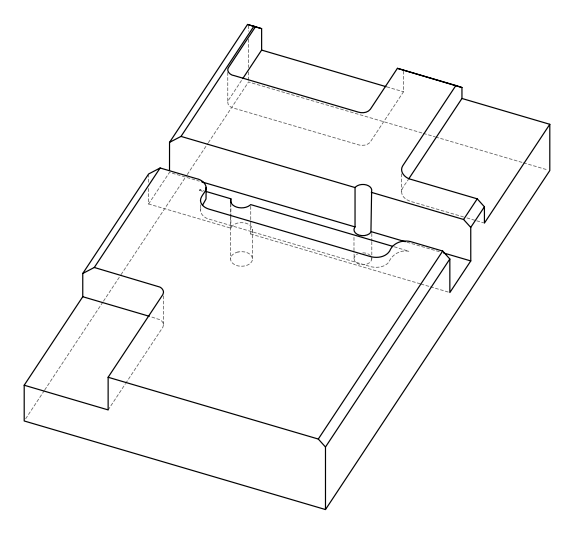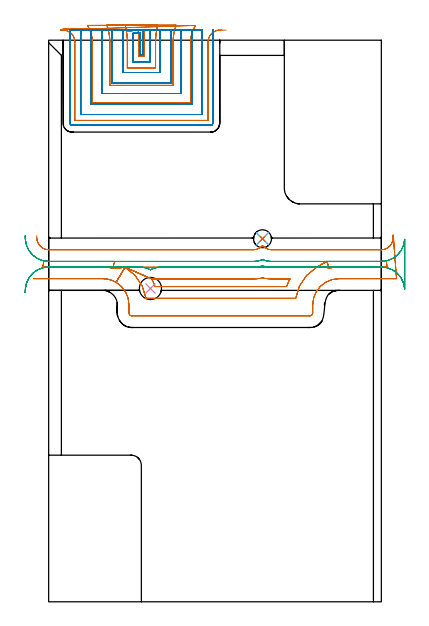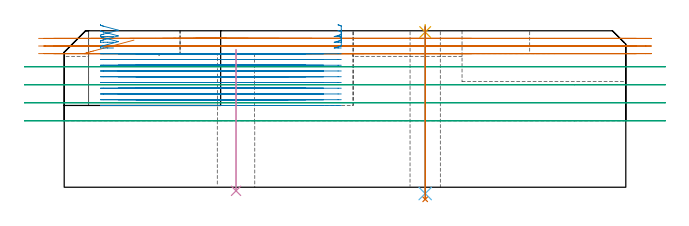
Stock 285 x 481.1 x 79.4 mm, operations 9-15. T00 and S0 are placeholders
(PLAN: 15 operations, 8 tool changes, 127.3 min)
(1 AREA_MILL | FG_CHAMFER_SURFACE | UGT0205_001 | 0.55 min | 1622 mm3)
(2 AREA_MILL_1 | FG_CHAMFER_SURFACE_1 | UGT0205_001 | 4.78 min | 9126 mm3)
(3 AREA_MILL_2 | FG_CHAMFER_SURFACE_2 | UGT0205_001 | 6.58 min | 6270 mm3)
(4 AREA_MILL_3 | FG_CHAMFER_SURFACE_3 | UGT0205_001 | 5.45 min | 9882 mm3)
(5 AREA_MILL_4 | FG_CHAMFER_SURFACE_4 | UGT0205_001 | 2.47 min | 5822 mm3)
(6 AREA_MILL_5 | FG_CHAMFER_SURFACE_5 | UGT0205_001 | 0.88 min | 873 mm3)
(7 MILL_CORNER_NOTCH_RECTANGULAR | CORNER_NOTCH_RECTANGULAR | NXT0201_012 | Follow Part, ap 4, ae 75% | 21.41 min | 376962 mm3)
(8 MILL_CORNER_NOTCH_RECTANGULAR_1 | CORNER_NOTCH_RECTANGULAR_1 | NXT0201_012 | Follow Part, ap 4, ae 75% | 16.76 min | 297748 mm3)
(9 MILL_OPEN_POCKET | POCKET_OPEN | UGT0201_136 | Follow Part, ap 5, ae 75% | 17.44 min | 333959 mm3)
(10 MILL_SLOT | SLOT_PARTIAL_RECTANGULAR | NXT0201_011 | Follow Part, ap 3, ae 75% | 43.82 min | 277328 mm3)
(11 MILL_RECTANGULAR_SLOT | SLOT_RECTANGULAR | UGT0201_019 | Follow Part, ap 10, ae 75% | 6.15 min | 437078 mm3)
(12 INDEXABLE_INSERT_DRILL_THROUGH_HOLE_FROM_SOLID | STEP1HOLE | NXT0302_009 | 0.29 min | 12349 mm3)
(13 SPOT_DRILL | STEP1HOLE_1 | NXT0321_9005460120000 | 0.03 min | 0 mm3)
(14 DRILL_THROUGH_HOLE_INTO_CENTER | STEP1HOLE_1 | NXT0301_065 | 0.34 min | 2828 mm3)
(15 DRILL_TO_ENLARGE_THROUGH_HOLE | STEP1HOLE_1 | UGT0301_284 | 0.35 min | 6238 mm3)
(TOOL UGT0205_001 | Chamfer Mill 20 x 3 x 45 deg. | D20 FL50 Z2)
(TOOL NXT0201_012 | ENDMILL 16mm [2P460-1600-NA 1630] | D16 FL38 Z6)
(TOOL UGT0201_136 | Carbide End Mill 20.0 | D20 FL30 Z4)
(TOOL NXT0201_011 | ENDMILL 12mm [2P460-1200-NA 1630] | D12 FL38 Z6)
(TOOL UGT0201_019 | End mill 40 mm | D40 FL63 Z6)
(TOOL NXT0302_009 | Index. Insert Drill 19mm [880-D1900L25-05] | D19 PA176 FL95 Z2)
(TOOL NXT0321_9005460120000 | NC Spot Drill, 142deg, 12mm, Carbide, Uncoated | D12 PA142 FL30 Z2)
(TOOL NXT0301_065 | Carbide Drill 9.4mm [860.1-0940-075A1-MM 2214] | D9.4 PA140 FL98 Z2)
(TOOL UGT0301_284 | Twist Drill 15.4 mm | D15.4 PA118 FL120 Z2)
(OP 9 MILL_OPEN_POCKET)
G17 G21 G94 G90
T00 M6
G54
G17 G0 G90 X-13. Y276.8 S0 M3
G43 Z89.402 H0
Z75.535
G94 G1 X-10. F250.
X46.4 F500.
G2 X57.794 Y273.686 R22.4
G1 X65.424 Y286.6
X55.485 Y285.5
G3 X46.4 Y286.8 R32.4
G1 X-5.371
G3 X-4.422 Y292.095 R10.
X0. Y291.6 R20.
G1 X56.764
G3 X55.485 Y285.5 R10.
G1 X65.424 Y286.6
X88.28 Y276.6
G2 X91.159 Y270. R47.4
G1 X203.841
G2 X206.72 Y276.6 R47.4
G1 X190.877
G2 X183.2 Y277.452 R35.
X175.523 Y276.6 R35.
G1 X88.28
X65.424 Y286.6
G2 X83.378 Y260. R37.4
G1 X211.622
G2 X229.576 Y286.6 R37.4
G1 X238.236 Y291.6
X285.
G3 X289.422 Y292.095 R20.
X290.371 Y286.8 R10.
G1 X248.6
G3 X239.515 Y285.5 R32.4
X238.236 Y291.6 R10.
G1 X229.576 Y286.6
X190.877
G2 X183.2 Y287.808 R25.
X175.523 Y286.6 R25.
G1 X65.424
X57.794 Y273.686
G2 X68.8 Y254.4 R22.4
G1 Y247.4
G3 X71.2 Y245. R2.4
G1 X223.8
G3 X226.2 Y247.4 R2.4
G1 Y254.4
G2 X248.6 Y276.8 R22.4
G1 X295.
X298. F250.
X295.415 Y312.326
X294.755 Y309.4
G2 X285. Y301.6 R10. F500.
G1 X190.877
G2 X183.2 Y305.191 R10.
X175.523 Y301.6 R10.
G1 X0.
G2 X-9.078 Y307.405 R10.
G1 X-10.336 Y310.129 F250.
G0 X-13. Y276.8 Z71.667
G1 X-10.
X46.4 F500.
G2 X57.794 Y273.686 R22.4
G1 X65.424 Y286.6
X55.485 Y285.5
G3 X46.4 Y286.8 R32.4
G1 X-5.371
G3 X-4.422 Y292.095 R10.
X0. Y291.6 R20.
G1 X56.764
G3 X55.485 Y285.5 R10.
G1 X65.424 Y286.6
X88.28 Y276.6
G2 X91.159 Y270. R47.4
G1 X203.841
G2 X206.72 Y276.6 R47.4
G1 X190.877
G2 X183.2 Y277.452 R35.
X175.523 Y276.6 R35.
G1 X88.28
X65.424 Y286.6
G2 X83.378 Y260. R37.4
G1 X211.622
G2 X229.576 Y286.6 R37.4
G1 X238.236 Y291.6
X285.
G3 X289.422 Y292.095 R20.
X290.371 Y286.8 R10.
G1 X248.6
G3 X239.515 Y285.5 R32.4
X238.236 Y291.6 R10.
G1 X229.576 Y286.6
X190.877
G2 X183.2 Y287.808 R25.
X175.523 Y286.6 R25.
G1 X65.424
X57.794 Y273.686
G2 X68.8 Y254.4 R22.4
G1 Y247.4
G3 X71.2 Y245. R2.4
G1 X223.8
G3 X226.2 Y247.4 R2.4
G1 Y254.4
G2 X248.6 Y276.8 R22.4
G1 X295.
X298. F250.
X295.124 Y314.15 F500.
X294.99 Y311.153 F250.
G2 X285. Y301.6 R10. F500.
G1 X190.877
G2 X183.2 Y305.191 R10.
X175.523 Y301.6 R10.
G1 X0.
G2 X-9.728 Y309.284 R10.
G1 X-10.423 Y312.202 F250.
G0 X-13. Y276.8 Z67.8
G1 X-10.
X46.4 F500.
G2 X57.794 Y273.686 R22.4
G1 X65.424 Y286.6
X55.485 Y285.5
G3 X46.4 Y286.8 R32.4
G1 X-5.371
G3 X-4.422 Y292.095 R10.
X0. Y291.6 R20.
G1 X56.764
G3 X55.485 Y285.5 R10.
G1 X65.424 Y286.6
X88.28 Y276.6
G2 X91.159 Y270. R47.4
G1 X203.841
G2 X206.72 Y276.6 R47.4
G1 X190.877
G2 X183.2 Y277.452 R35.
X175.523 Y276.6 R35.
G1 X88.28
X65.424 Y286.6
G2 X83.378 Y260. R37.4
G1 X211.622
G2 X229.576 Y286.6 R37.4
G1 X238.236 Y291.6
X285.
G3 X289.422 Y292.095 R20.
X290.371 Y286.8 R10.
G1 X248.6
G3 X239.515 Y285.5 R32.4
X238.236 Y291.6 R10.
G1 X229.576 Y286.6
X190.877
G2 X183.2 Y287.808 R25.
X175.523 Y286.6 R25.
G1 X65.424
X57.794 Y273.686
G2 X68.8 Y254.4 R22.4
G1 Y247.4
G3 X71.2 Y245. R2.4
G1 X223.8
G3 X226.2 Y247.4 R2.4
G1 Y254.4
G2 X248.6 Y276.8 R22.4
G1 X295.
X298. F250.
X295.124 Y314.15 F500.
X294.99 Y311.153 F250.
G2 X285. Y301.6 R10. F500.
G1 X190.877
G2 X183.2 Y305.191 R10.
X175.523 Y301.6 R10.
G1 X0.
G2 X-9.97 Y310.826 R10.
G1 X-10.202 Y313.817 F250.
G0 Z89.402
X65.584 Y494.035
Z75.535
G1 X66.206 Y491.1
G2 X66.694 Y488.483 R55. F500.
G1 X76.566 Y490.08
G3 X82.434 Y490.08 R10.
X81.6 Y479.7 R65.
G1 Y467.4
X77.4
Y479.7
G3 X76.566 Y490.08 R65.
G1 X66.694 Y488.483
G2 X67.4 Y479.7 R55.
G1 Y457.4
X91.6
Y479.7
G2 X92.794 Y491.1 R55.
G1 X93.416 Y494.035 F250.
X49.886 Y493.976
X50.741 Y491.1
G2 X52.4 Y479.7 R40. F500.
G1 Y442.4
X106.6
Y479.7
G2 X108.259 Y491.1 R40.
G1 X109.114 Y493.976 F250.
X33.282 Y493.77
X34.65 Y491.1
G2 X37.4 Y479.7 R25. F500.
G1 Y427.4
X121.6
Y479.7
G2 X124.351 Y491.1 R25.
G1 X125.719 Y493.77 F250.
X13.419 Y490.09 F500.
X16.194 Y488.952 F250.
G2 X22.4 Y479.7 R10. F500.
G1 Y412.4
X136.6
Y479.7
G2 X142.806 Y488.952 R10.
G1 X145.582 Y490.091 F250.
G0 Z89.402
X65.584 Y494.035
Z71.667
G1 X66.206 Y491.1
G2 X66.694 Y488.483 R55. F500.
G1 X76.566 Y490.08
G3 X82.434 Y490.08 R10.
X81.6 Y479.7 R65.
G1 Y467.4
X77.4
Y479.7
G3 X76.566 Y490.08 R65.
G1 X66.694 Y488.483
G2 X67.4 Y479.7 R55.
G1 Y457.4
X91.6
Y479.7
G2 X92.794 Y491.1 R55.
G1 X93.416 Y494.035 F250.
X49.886 Y493.976
X50.741 Y491.1
G2 X52.4 Y479.7 R40. F500.
G1 Y442.4
X106.6
Y479.7
G2 X108.259 Y491.1 R40.
G1 X109.114 Y493.976 F250.
X33.281 Y493.77
X34.649 Y491.1
G2 X37.4 Y479.7 R25. F500.
G1 Y427.4
X121.6
Y479.7
G2 X124.351 Y491.1 R25.
G1 X125.719 Y493.77 F250.
X10.854 Y490.025 F500.
X13.824 Y489.598 F250.
G2 X22.4 Y479.7 R10. F500.
G1 Y412.4
X136.6
Y479.7
G2 X145.173 Y489.598 R10.
G1 X148.142 Y490.026 F250.
G0 Z89.402
X65.584 Y494.035
Z67.8
G1 X66.206 Y491.1
G2 X66.694 Y488.483 R55. F500.
G1 X76.566 Y490.08
G3 X82.434 Y490.08 R10.
X81.6 Y479.7 R65.
G1 Y467.4
X77.4
Y479.7
G3 X76.566 Y490.08 R65.
G1 X66.694 Y488.483
G2 X67.4 Y479.7 R55.
G1 Y457.4
X91.6
Y479.7
G2 X92.794 Y491.1 R55.
G1 X93.416 Y494.035 F250.
X49.886 Y493.976
X50.741 Y491.1
G2 X52.4 Y479.7 R40. F500.
G1 Y442.4
X106.6
Y479.7
G2 X108.259 Y491.1 R40.
G1 X109.114 Y493.976 F250.
X33.281 Y493.77
X34.649 Y491.1
G2 X37.4 Y479.7 R25. F500.
G1 Y427.4
X121.6
Y479.7
G2 X124.351 Y491.1 R25.
G1 X125.719 Y493.77 F250.
G0 X35.4 Y491.1 Z74.667
G1 X14.661 Z69.11
X13.563 Y490.99 Z68.815
X12.484 Y490.76 Z68.519
X11.437 Y490.413 Z68.223
X10.435 Y489.952 Z67.928
X10.049 Y489.726 Z67.808
X10.064 Y489.7 Z67.8
X12.4 F500.
G2 X22.4 Y479.7 R10.
G1 Y412.4
X136.6
Y479.7
G2 X146.6 Y489.7 R10.
G1 X149.089
X152.089 F250.
G0 Z89.402
M5
M2
(OP 10 MILL_SLOT)
G17 G21 G94 G90
T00 M6
G54
G17 G0 G90 X18.4 Y410.077 S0 M3
G43 Z89.402 H1
Z82.402
G94 G1 Y410. Z82.382 F250.
Y409.821 Z82.334
X18.505 Y409.401 Z82.218
X18.719 Y409.025 Z82.102
X19.025 Y408.719 Z81.986
X19.401 Y408.505 Z81.87
X19.821 Y408.4 Z81.754
X20. Z81.706
X27.47 Z79.704
X20. Z77.703
X19.821 Z77.655
X19.401 Y408.505 Z77.539
X19.025 Y408.719 Z77.423
X18.719 Y409.025 Z77.307
X18.505 Y409.401 Z77.191
X18.4 Y409.821 Z77.075
Y410. Z77.027
Y412.017 Z76.487
Y410.
G3 X20. Y408.4 R1.6
G1 X22.015
X25.015
G0 X18.4 Y410.077 Z79.487
G1 Y410. Z79.466
Y409.821 Z79.418
X18.505 Y409.401 Z79.302
X18.719 Y409.025 Z79.186
X19.025 Y408.719 Z79.07
X19.401 Y408.505 Z78.954
X19.821 Y408.4 Z78.838
X20. Z78.79
X27.47 Z76.789
X20. Z74.787
X19.821 Z74.739
X19.401 Y408.505 Z74.623
X19.025 Y408.719 Z74.507
X18.719 Y409.025 Z74.391
X18.505 Y409.401 Z74.276
X18.4 Y409.821 Z74.16
Y410. Z74.112
Y412.017 Z73.571
Y410.
G3 X20. Y408.4 R1.6
G1 X22.015
X25.015
G0 X18.4 Y410.077 Z76.571
G1 Y410. Z76.55
Y409.821 Z76.502
X18.505 Y409.401 Z76.386
X18.719 Y409.025 Z76.271
X19.025 Y408.719 Z76.155
X19.401 Y408.505 Z76.039
X19.821 Y408.4 Z75.923
X20. Z75.875
X27.47 Z73.873
X20. Z71.872
X19.821 Z71.824
X19.401 Y408.505 Z71.708
X19.025 Y408.719 Z71.592
X18.719 Y409.025 Z71.476
X18.505 Y409.401 Z71.36
X18.4 Y409.821 Z71.244
Y410. Z71.196
Y412.017 Z70.656
Y410.
G3 X20. Y408.4 R1.6
G1 X22.015
X25.015
G0 Z89.402
X138.969
Z82.402
G1 X139. Z82.394
X139.179 Z82.346
X139.599 Y408.505 Z82.23
X139.975 Y408.719 Z82.114
X140.281 Y409.025 Z81.998
X140.495 Y409.401 Z81.882
X140.6 Y409.821 Z81.766
Y410. Z81.718
Y417.516 Z79.704
Y410. Z77.69
Y409.821 Z77.642
X140.495 Y409.401 Z77.526
X140.281 Y409.025 Z77.411
X139.975 Y408.719 Z77.295
X139.599 Y408.505 Z77.179
X139.179 Y408.4 Z77.063
X139. Z77.015
X137.029 Z76.487
X139.
G3 X140.6 Y410. R1.6
G1 Y412.017
Y415.017
G0 X138.969 Y408.4 Z79.487
G1 X139. Z79.478
X139.179 Z79.43
X139.599 Y408.505 Z79.314
X139.975 Y408.719 Z79.198
X140.281 Y409.025 Z79.083
X140.495 Y409.401 Z78.967
X140.6 Y409.821 Z78.851
Y410. Z78.803
Y417.516 Z76.789
Y410. Z74.775
Y409.821 Z74.727
X140.495 Y409.401 Z74.611
X140.281 Y409.025 Z74.495
X139.975 Y408.719 Z74.379
X139.599 Y408.505 Z74.263
X139.179 Y408.4 Z74.147
X139. Z74.099
X137.029 Z73.571
X139.
G3 X140.6 Y410. R1.6
G1 Y412.017
Y415.017
G0 X138.969 Y408.4 Z76.571
G1 X139. Z76.563
X139.179 Z76.515
X139.599 Y408.505 Z76.399
X139.975 Y408.719 Z76.283
X140.281 Y409.025 Z76.167
X140.495 Y409.401 Z76.051
X140.6 Y409.821 Z75.935
Y410. Z75.887
Y417.516 Z73.873
Y410. Z71.859
Y409.821 Z71.811
X140.495 Y409.401 Z71.695
X140.281 Y409.025 Z71.579
X139.975 Y408.719 Z71.463
X139.599 Y408.505 Z71.348
X139.179 Y408.4 Z71.232
X139. Z71.184
X137.029 Z70.656
X139.
G3 X140.6 Y410. R1.6
G1 Y412.017
Y415.017
G0 Z89.402
X80.6 Y490.1
Z67.74
G1 Y487.1
Y468.4 F500.
X78.4
Y487.1
X72.4
Y462.4
X86.6
Y487.1
Y490.1 F250.
X63.4
Y487.1
Y453.4 F500.
X95.6
Y487.1
Y490.1 F250.
X54.4
Y487.1
Y444.4 F500.
X104.6
Y487.1
Y490.1 F250.
X45.4
Y487.1
Y435.4 F500.
X113.6
Y487.1
Y490.1 F250.
X36.4
Y487.1
Y426.4 F500.
X122.6
Y487.1
Y490.1 F250.
X27.4
Y487.1
Y417.4 F500.
X131.6
Y487.1
Y490.1 F250.
X18.4
Y487.1
Y410. F500.
G3 X20. Y408.4 R1.6
G1 X139.
G3 X140.6 Y410. R1.6
G1 Y487.1
Y490.1 F250.
G0 X80.6 Z64.824
G1 Y487.1
Y468.4 F500.
X78.4
Y487.1
X72.4
Y462.4
X86.6
Y487.1
Y490.1 F250.
X63.4
Y487.1
Y453.4 F500.
X95.6
Y487.1
Y490.1 F250.
X54.4
Y487.1
Y444.4 F500.
X104.6
Y487.1
Y490.1 F250.
X45.4
Y487.1
Y435.4 F500.
X113.6
Y487.1
Y490.1 F250.
X36.4
Y487.1
Y426.4 F500.
X122.6
Y487.1
Y490.1 F250.
X27.4
Y487.1
Y417.4 F500.
X131.6
Y487.1
Y490.1 F250.
X18.4
Y487.1
Y410. F500.
G3 X20. Y408.4 R1.6
G1 X139.
G3 X140.6 Y410. R1.6
G1 Y487.1
Y490.1 F250.
G0 X80.6 Z61.909
G1 Y487.1
Y468.4 F500.
X78.4
Y487.1
X72.4
Y462.4
X86.6
Y487.1
Y490.1 F250.
X63.4
Y487.1
Y453.4 F500.
X95.6
Y487.1
Y490.1 F250.
X54.4
Y487.1
Y444.4 F500.
X104.6
Y487.1
Y490.1 F250.
X45.4
Y487.1
Y435.4 F500.
X113.6
Y487.1
Y490.1 F250.
X36.4
Y487.1
Y426.4 F500.
X122.6
Y487.1
Y490.1 F250.
X27.4
Y487.1
Y417.4 F500.
X131.6
Y487.1
Y490.1 F250.
X18.4
Y487.1
Y410. F500.
G3 X20. Y408.4 R1.6
G1 X139.
G3 X140.6 Y410. R1.6
G1 Y487.1
Y490.1 F250.
G0 X80.6 Z58.993
G1 Y487.1
Y468.4 F500.
X78.4
Y487.1
X72.4
Y462.4
X86.6
Y487.1
Y490.1 F250.
X63.4
Y487.1
Y453.4 F500.
X95.6
Y487.1
Y490.1 F250.
X54.4
Y487.1
Y444.4 F500.
X104.6
Y487.1
Y490.1 F250.
X45.4
Y487.1
Y435.4 F500.
X113.6
Y487.1
Y490.1 F250.
X36.4
Y487.1
Y426.4 F500.
X122.6
Y487.1
Y490.1 F250.
X27.4
Y487.1
Y417.4 F500.
X131.6
Y487.1
Y490.1 F250.
X18.4
Y487.1
Y410. F500.
G3 X20. Y408.4 R1.6
G1 X139.
G3 X140.6 Y410. R1.6
G1 Y487.1
Y490.1 F250.
G0 X80.6 Z56.078
G1 Y487.1
Y468.4 F500.
X78.4
Y487.1
X72.4
Y462.4
X86.6
Y487.1
Y490.1 F250.
X63.4
Y487.1
Y453.4 F500.
X95.6
Y487.1
Y490.1 F250.
X54.4
Y487.1
Y444.4 F500.
X104.6
Y487.1
Y490.1 F250.
X45.4
Y487.1
Y435.4 F500.
X113.6
Y487.1
Y490.1 F250.
X36.4
Y487.1
Y426.4 F500.
X122.6
Y487.1
Y490.1 F250.
X27.4
Y487.1
Y417.4 F500.
X131.6
Y487.1
Y490.1 F250.
X18.4
Y487.1
Y410. F500.
G3 X20. Y408.4 R1.6
G1 X139.
G3 X140.6 Y410. R1.6
G1 Y487.1
Y490.1 F250.
G0 X80.6 Z53.162
G1 Y487.1
Y468.4 F500.
X78.4
Y487.1
X72.4
Y462.4
X86.6
Y487.1
Y490.1 F250.
X63.4
Y487.1
Y453.4 F500.
X95.6
Y487.1
Y490.1 F250.
X54.4
Y487.1
Y444.4 F500.
X104.6
Y487.1
Y490.1 F250.
X45.4
Y487.1
Y435.4 F500.
X113.6
Y487.1
Y490.1 F250.
X36.4
Y487.1
Y426.4 F500.
X122.6
Y487.1
Y490.1 F250.
X27.4
Y487.1
Y417.4 F500.
X131.6
Y487.1
Y490.1 F250.
X18.4
Y487.1
Y410. F500.
G3 X20. Y408.4 R1.6
G1 X139.
G3 X140.6 Y410. R1.6
G1 Y487.1
Y490.1 F250.
G0 X80.6 Z50.247
G1 Y487.1
Y468.4 F500.
X78.4
Y487.1
X72.4
Y462.4
X86.6
Y487.1
Y490.1 F250.
X63.4
Y487.1
Y453.4 F500.
X95.6
Y487.1
Y490.1 F250.
X54.4
Y487.1
Y444.4 F500.
X104.6
Y487.1
Y490.1 F250.
X45.4
Y487.1
Y435.4 F500.
X113.6
Y487.1
Y490.1 F250.
X36.4
Y487.1
Y426.4 F500.
X122.6
Y487.1
Y490.1 F250.
X27.4
Y487.1
Y417.4 F500.
X131.6
Y487.1
Y490.1 F250.
X18.4
Y487.1
Y410. F500.
G3 X20. Y408.4 R1.6
G1 X139.
G3 X140.6 Y410. R1.6
G1 Y487.1
Y490.1 F250.
G0 X80.6 Z47.331
G1 Y487.1
Y468.4 F500.
X78.4
Y487.1
X72.4
Y462.4
X86.6
Y487.1
Y490.1 F250.
X63.4
Y487.1
Y453.4 F500.
X95.6
Y487.1
Y490.1 F250.
X54.4
Y487.1
Y444.4 F500.
X104.6
Y487.1
Y490.1 F250.
X45.4
Y487.1
Y435.4 F500.
X113.6
Y487.1
Y490.1 F250.
X36.4
Y487.1
Y426.4 F500.
X122.6
Y487.1
Y490.1 F250.
X27.4
Y487.1
Y417.4 F500.
X131.6
Y487.1
Y490.1 F250.
X18.4
Y487.1
Y410. F500.
G3 X20. Y408.4 R1.6
G1 X139.
G3 X140.6 Y410. R1.6
G1 Y487.1
Y490.1 F250.
G0 X80.6 Z44.416
G1 Y487.1
Y468.4 F500.
X78.4
Y487.1
X72.4
Y462.4
X86.6
Y487.1
Y490.1 F250.
X63.4
Y487.1
Y453.4 F500.
X95.6
Y487.1
Y490.1 F250.
X54.4
Y487.1
Y444.4 F500.
X104.6
Y487.1
Y490.1 F250.
X45.4
Y487.1
Y435.4 F500.
X113.6
Y487.1
Y490.1 F250.
X36.4
Y487.1
Y426.4 F500.
X122.6
Y487.1
Y490.1 F250.
X27.4
Y487.1
Y417.4 F500.
X131.6
Y487.1
Y490.1 F250.
X18.4
Y487.1
Y410. F500.
G3 X20. Y408.4 R1.6
G1 X139.
G3 X140.6 Y410. R1.6
G1 Y487.1
Y490.1 F250.
G0 X80.6 Z41.5
G1 Y487.1
Y468.4 F500.
X78.4
Y487.1
X72.4
Y462.4
X86.6
Y487.1
Y490.1 F250.
X63.4
Y487.1
Y453.4 F500.
X95.6
Y487.1
Y490.1 F250.
X54.4
Y487.1
Y444.4 F500.
X104.6
Y487.1
Y490.1 F250.
X45.4
Y487.1
Y435.4 F500.
X113.6
Y487.1
Y490.1 F250.
X36.4
Y487.1
Y426.4 F500.
X122.6
Y487.1
Y490.1 F250.
X27.4
Y487.1
Y417.4 F500.
X131.6
Y487.1
Y490.1 F250.
X18.4
Y487.1
Y410. F500.
G3 X20. Y408.4 R1.6
G1 X139.
G3 X140.6 Y410. R1.6
G1 Y487.1
Y490.1 F250.
G0 Z89.402
M5
M2
(OP 11 MILL_RECTANGULAR_SLOT)
G17 G21 G94 G90
T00 M6
G54
G17 G0 G90 X-20.134 Y264.9 S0 M3
G43 Z89.402 H0
Z61.12
G94 G1 X-19.97 Y267.895 F250.
G2 X0. Y286.8 R20. F500.
G1 X77.785
G2 X87.2 Y284.445 R20.
X96.615 Y286.8 R20.
G1 X285.
G2 X304.97 Y267.895 R20.
G1 X305.
Y310.505
X304.97
G2 X285. Y291.6 R20.
G1 X190.877
G2 X183.2 Y293.132 R20.
X175.523 Y291.6 R20.
G1 X0.
G2 X-19.97 Y310.505 R20.
G1 X-20.134 Y313.5 F250.
G0 Y264.9 Z51.98
G1 X-19.97 Y267.895
G2 X-0.32 Y286.797 R20. F500.
X0. Y286.8 R20. F437.
G1 X77.785
G2 X87.2 Y284.445 R20.
X96.615 Y286.8 R20.
G1 X258.904
X285. F500.
G2 X304.97 Y267.895 R20.
G1 X305.
Y310.505
X304.97
G2 X285. Y291.6 R20.
G1 X190.877
G2 X183.2 Y293.132 R20.
X175.523 Y291.6 R20.
G1 X0.
G2 X-19.97 Y310.505 R20.
G1 X-20.134 Y313.5 F250.
G0 Y264.9 Z42.84
G1 X-19.97 Y267.895
G2 X0. Y286.8 R20. F500.
G1 X77.785
G2 X87.2 Y284.445 R20.
X96.615 Y286.8 R20.
G1 X285.
G2 X304.97 Y267.895 R20.
G1 X305.
Y310.505
X304.97
G2 X285. Y291.6 R20.
G1 X190.877
G2 X183.2 Y293.132 R20.
X175.523 Y291.6 R20.
G1 X0.
G2 X-19.97 Y310.505 R20.
G1 X-20.134 Y313.5 F250.
G0 Y264.9 Z33.7
G1 X-19.97 Y267.895
G2 X-0.32 Y286.797 R20. F500.
X0. Y286.8 R20. F437.
G1 X77.785
G2 X87.2 Y284.445 R20.
X96.615 Y286.8 R20.
G1 X258.904
X285. F500.
G2 X304.97 Y267.895 R20.
G1 X305.
Y310.505
X304.97
G2 X285. Y291.6 R20.
G1 X190.877
G2 X183.2 Y293.132 R20.
X175.523 Y291.6 R20.
G1 X0.
G2 X-19.97 Y310.505 R20.
G1 X-20.134 Y313.5 F250.
G0 Z89.402
M5
M2
(OP 12 INDEXABLE_INSERT_DRILL_THROUGH_HOLE_FROM_SOLID)
G17 G21 G94 G90
T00 M6
G54
G17 G0 G90 X87.2 Y268.4 S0 M3
G43 Z89.4 H1
G94 G81 G98 Z-1.832 F250. R69.8
G80
M5
M2
(OP 13 SPOT_DRILL)
G17 G21 G94 G90
T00 M6
G54
G17 G0 G90 X183.2 Y311. S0 M3
G43 Z89.4 H0
G94 G81 G98 Z78.737 F250. R82.4
G80
M5
M2
(OP 14 DRILL_THROUGH_HOLE_INTO_CENTER)
G17 G21 G94 G90
T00 M6
G54
G17 G0 G90 X183.2 Y311. S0 M3
G43 Z89.4 H1
G94 G73 G98 Z-3.211 F250. Q9.179 R81.4
G80
M5
M2
(OP 15 DRILL_TO_ENLARGE_THROUGH_HOLE)
G17 G21 G94 G90
T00 M6
G54
G17 G0 G90 X183.2 Y311. S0 M3
G43 Z89.4 H0
G94 G73 G98 Z-6.127 F250. Q14.254 R81.4
G80
M5
M2
